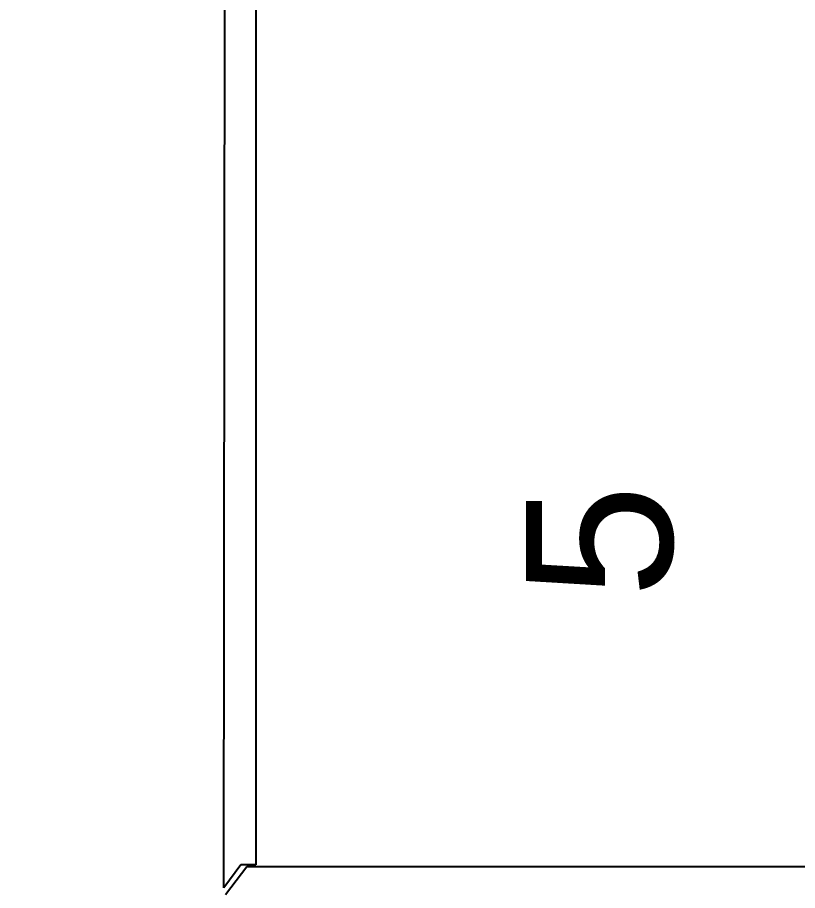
# Model space of a CAD drawing. Header units: inches. Extents: x -42 to 72, y -34 to 80.
# Drawn here: x -13.92 to 0.35, y 48.04 to 64.02 of the extents above; entities that cross this region are included whole.
import ezdxf

# ---------------------------------------------------------------- set-up
doc = ezdxf.new("R2010")
doc.units = ezdxf.units.IN
doc.header["$MEASUREMENT"] = 0
doc.layers.add('Layer 1', color=7, linetype='Continuous')
doc.styles.get("Standard").update_dxf_attribs({"font": 'arial.ttf'})

msp = doc.modelspace()

# ---------------------------------------------------------------- linework, layer by layer
for p, q in [((-10.143, 48.095), (-10.116, 69.985)), ((-9.561, 69.697), (-9.561, 48.516)), ((-9.832, 48.516), (-10.143, 48.095)), ((-10.116, 47.972), (-9.724, 48.483)), ((-9.561, 48.516), (-9.832, 48.516)), ((-9.724, 48.483), (39.408, 48.483))]:
    msp.add_line(p, q)
at = {"layer": 'Layer 1', "color": 240, "lineweight": 35, "true_color": 0xed1c24}
msp.add_open_spline([(54.183, -9.087), (71.825, 12.728), (68.441, 44.715), (46.625, 62.356), (24.81, 79.998), (-7.176, 76.614), (-24.818, 54.799), (-42.459, 32.984), (-39.075, 0.998), (-17.26, -16.644), (4.555, -34.286), (36.542, -30.902), (54.183, -9.087)], degree=3, knots=[0, 0, 0, 0, 1, 1, 1, 2, 2, 2, 3, 3, 3, 4, 4, 4, 4], dxfattribs=at)

# ---------------------------------------------------------------- texts
at = {"insert": (-4.614, 53.399), "char_height": 2.676, "attachment_point": 1, "rotation": 90}
msp.add_mtext_dynamic_manual_height_columns('5', width=1.28736, gutter_width=1, heights=[0], dxfattribs=at)

doc.saveas('drawing.dxf')
